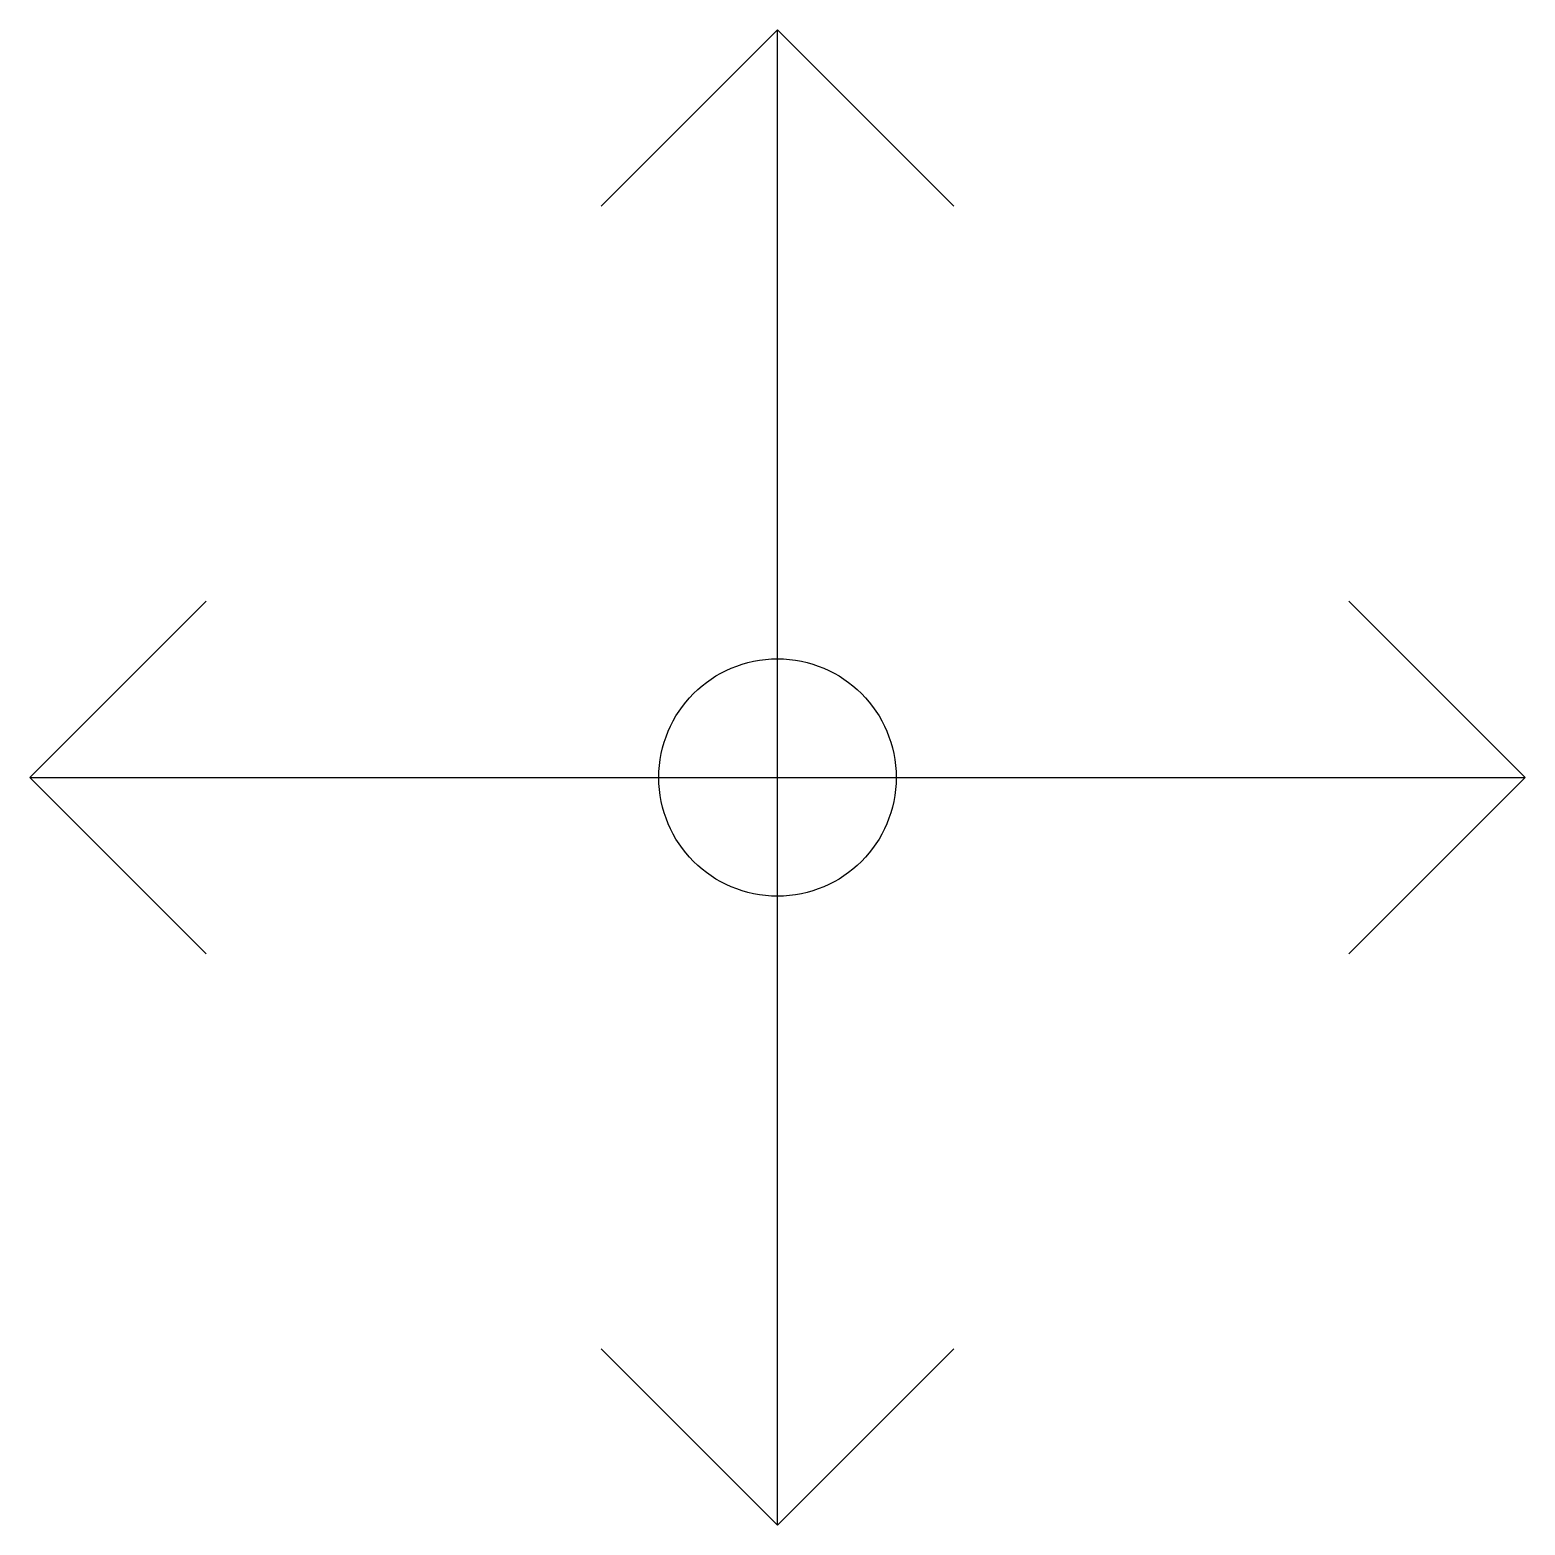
# Model space of a CAD drawing. Extents: x -3 to 3, y -3 to 3.
import ezdxf

# ---------------------------------------------------------------- set-up
doc = ezdxf.new("R2010")
doc.units = 0

msp = doc.modelspace()

# ---------------------------------------------------------------- linework, layer by layer
at = {"color": 1}
for p, q in [((0, 3), (-0.7071, 2.2929)), ((0, -3), (0, 3)), ((0, 3), (0.7071, 2.2929)), ((-3, 0), (-2.2929, 0.7071)), ((3, 0), (2.2929, 0.7071)), ((-3, 0), (3, 0)), ((-3, 0), (-2.2929, -0.7071)), ((3, 0), (2.2929, -0.7071)), ((0, -3), (-0.7071, -2.2929)), ((0, -3), (0.7071, -2.2929))]:
    msp.add_line(p, q, dxfattribs=at)
msp.add_circle((0, 0), 0.4763, dxfattribs=at)

doc.saveas('drawing.dxf')
